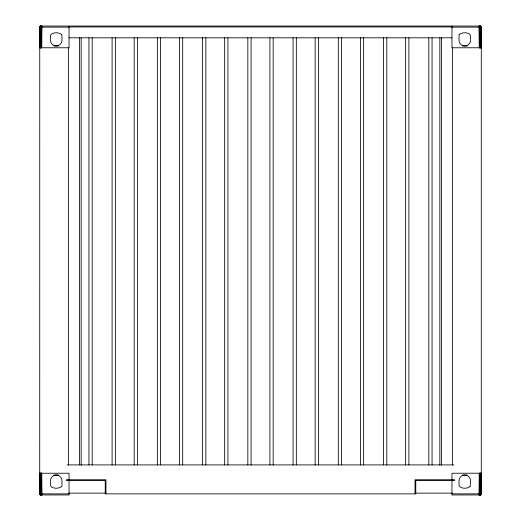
<?xml version="1.0" encoding="UTF-8"?>
<svg xmlns="http://www.w3.org/2000/svg" width="521" height="521" viewBox="0 0 521 521"><rect width="100%" height="100%" fill="white"/><g stroke="black" fill="none" stroke-linecap="round" stroke-linejoin="round"><path stroke-width="0.78" d="M41.817 26.05L41.752 47.769M479.183 494.95L479.248 473.231M41.752 26.05L41.615 47.769M479.248 494.95L479.385 473.231M41.68 26.05L41.478 47.769M479.32 494.95L479.522 473.231M41.615 26.05L41.348 47.769M479.385 494.95L479.652 473.231M41.426 26.05L40.964 27.138L40.964 47.769M479.574 494.95L480.036 493.862L480.036 473.231M41.361 26.05L40.84 27.138L40.84 47.769M479.639 494.95L480.16 493.862L480.16 473.231M41.192 26.05L40.501 27.138L40.501 47.769M479.808 494.95L480.499 493.862L480.499 473.231M470.15 486.419L470.522 480.792A5.744 5.744 0 0 0 464.771 475.041A5.744 5.744 0 0 0 459.027 480.792L459.06 485.774L460.238 487.089A9.411 9.411 0 0 0 469.304 487.089L470.105 486.471M480.785 493.862L479.952 494.95L480.87 493.862L480.87 473.231M40.13 27.138L41.009 26.05L40.215 27.138L40.13 47.769M481.02 493.862L480.069 494.95L480.948 493.862L480.948 473.231M481.02 473.231L481.078 493.862L480.095 494.95L481.215 493.862L481.137 473.231M481.137 493.862L480.121 494.95L481.183 493.862M39.817 27.138L40.879 26.05L39.785 27.138L39.863 47.769L39.98 27.138L40.931 26.05L40.052 27.138L40.052 47.769M481.274 473.231L451.967 473.231L451.967 494.95L480.199 494.95L481.287 493.862L481.287 27.138L480.199 26.05L40.801 26.05L39.752 27.138L39.72 493.862L40.801 494.95L69.032 494.95L69.032 473.231L39.726 473.231M480.193 494.95L481.267 493.862L480.199 494.95L481.248 493.862L451.967 493.862M40.801 26.05L39.72 27.138L40.801 26.05L39.733 27.138L69.032 27.138M459.659 34.282L459.047 35.291L459.027 40.208A5.744 5.744 0 0 0 464.771 45.959A5.744 5.744 0 0 0 470.522 40.208L470.489 35.363L469.304 33.911A9.411 9.411 0 0 0 460.238 33.911L459.659 34.282M61.341 486.718L61.953 485.709L61.973 480.792A5.744 5.744 0 0 0 56.229 475.041A5.744 5.744 0 0 0 50.478 480.792L50.511 485.637L51.696 487.089A9.411 9.411 0 0 0 60.762 487.089L61.341 486.718M69.032 26.955L451.967 26.955M451.967 27.138L481.267 27.138L480.193 26.05M69.032 37.812L451.967 37.812M53.735 45.959L58.586 45.959M462.414 45.959L467.265 45.959M39.726 47.769L69.032 47.769L69.032 26.05M481.274 47.769L451.967 47.769L451.967 26.05M67.131 464.908L453.869 464.908M53.735 475.041L58.586 475.041M462.414 475.041L467.265 475.041M68.837 493.14L105.457 493.14M415.543 493.14L452.163 493.14M69.032 493.862L39.733 493.862L40.807 494.95M61.283 34.243L60.762 33.911A9.411 9.411 0 0 0 51.696 33.911L50.511 35.363L50.478 40.208A5.744 5.744 0 0 0 56.229 45.959A5.744 5.744 0 0 0 61.973 40.208L61.953 35.291L61.341 34.282M481.215 27.138L480.121 26.05L481.183 27.138L481.215 47.769M39.785 493.862L40.879 494.95L39.817 493.862L39.817 473.231M40.215 493.862L41.048 494.95L40.13 493.862L40.215 473.231M480.701 27.138L479.906 26.05L480.603 27.138L480.603 47.769M479.808 26.05L480.499 27.138L480.499 47.769M41.192 494.95L40.501 493.862L40.501 473.231M479.639 26.05L480.16 27.138L480.16 47.769M41.361 494.95L40.84 493.862L40.84 473.231M479.574 26.05L480.036 27.138L480.036 47.769M41.426 494.95L40.964 493.862L40.964 473.231M479.385 26.05L479.652 47.769M41.615 494.95L41.348 473.231M479.32 26.05L479.522 47.769M41.68 494.95L41.478 473.231M479.248 26.05L479.385 47.769M41.752 494.95L41.615 473.231M479.183 26.05L479.248 47.769M41.817 494.95L41.752 473.231M481.078 47.769L481.02 27.138L480.069 26.05L480.948 27.138L480.948 47.769M480.87 47.769L480.87 27.138L479.991 26.05L480.785 27.138L480.701 47.769M480.785 473.231L480.701 493.862L479.906 494.95L480.603 493.862L480.603 473.231M480.395 47.769L480.395 27.138L479.75 26.05L480.277 27.138L480.277 47.769M480.395 473.231L480.395 493.862L479.75 494.95L480.277 493.862L480.277 473.231M479.913 47.769L479.913 27.138L479.515 26.05L479.789 47.769M479.913 473.231L479.913 493.862L479.515 494.95L479.789 473.231M452.515 47.769L452.515 465.097M441.469 37.812L441.469 464.908M439.841 37.812L439.841 465.097M432.059 37.812L432.059 464.908M428.803 37.812L428.803 464.908M415.048 493.862L415.048 479.75L454.683 479.75L454.683 480.473L415.778 480.473L415.778 493.862L105.222 493.862L105.222 480.473L66.317 480.473L66.317 479.75L105.952 479.75L105.952 493.862M408.9 37.812L408.9 464.908M405.638 37.812L405.638 464.908M386.816 37.812L386.816 464.908M383.56 37.812L383.56 464.908M363.651 37.812L363.651 464.908M360.395 37.812L360.395 464.908M341.574 37.812L341.574 464.908M338.318 37.812L338.318 464.908M318.409 37.812L318.409 464.908M315.153 37.812L315.153 464.908M296.332 37.812L296.332 464.908M293.076 37.812L293.076 464.908M273.167 37.812L273.167 464.908M269.911 37.812L269.911 464.908M251.089 37.812L251.089 464.908M247.833 37.812L247.833 464.908M227.924 37.812L227.924 464.908M224.668 37.812L224.668 464.908M205.847 37.812L205.847 464.908M202.591 37.812L202.591 464.908M182.682 37.812L182.682 464.908M179.426 37.812L179.426 464.908M160.605 37.812L160.605 464.908M157.349 37.812L157.349 464.908M137.44 37.812L137.44 464.908M134.184 37.812L134.184 464.908M115.362 37.812L115.362 464.908M112.1 37.812L112.1 464.908M92.197 37.812L92.197 464.908M88.941 37.812L88.941 464.908M81.159 37.812L81.159 465.097M79.531 37.812L79.531 464.908M68.485 47.769L68.485 465.097M41.211 47.769L41.55 26.05L41.087 27.138L41.087 47.769M41.211 473.231L41.55 494.95L41.087 493.862L41.087 473.231M40.723 47.769L40.723 27.138L41.302 26.05L40.605 27.138L40.605 47.769M40.723 473.231L40.723 493.862L41.302 494.95L40.605 493.862L40.605 473.231M40.397 47.769L40.397 27.138L41.139 26.05L40.299 27.138L40.299 47.769M40.397 473.231L40.397 493.862L41.139 494.95L40.299 493.862L40.299 473.231M40.052 473.231L40.052 493.862L40.97 494.95L39.98 493.862L39.922 473.231"/></g></svg>
